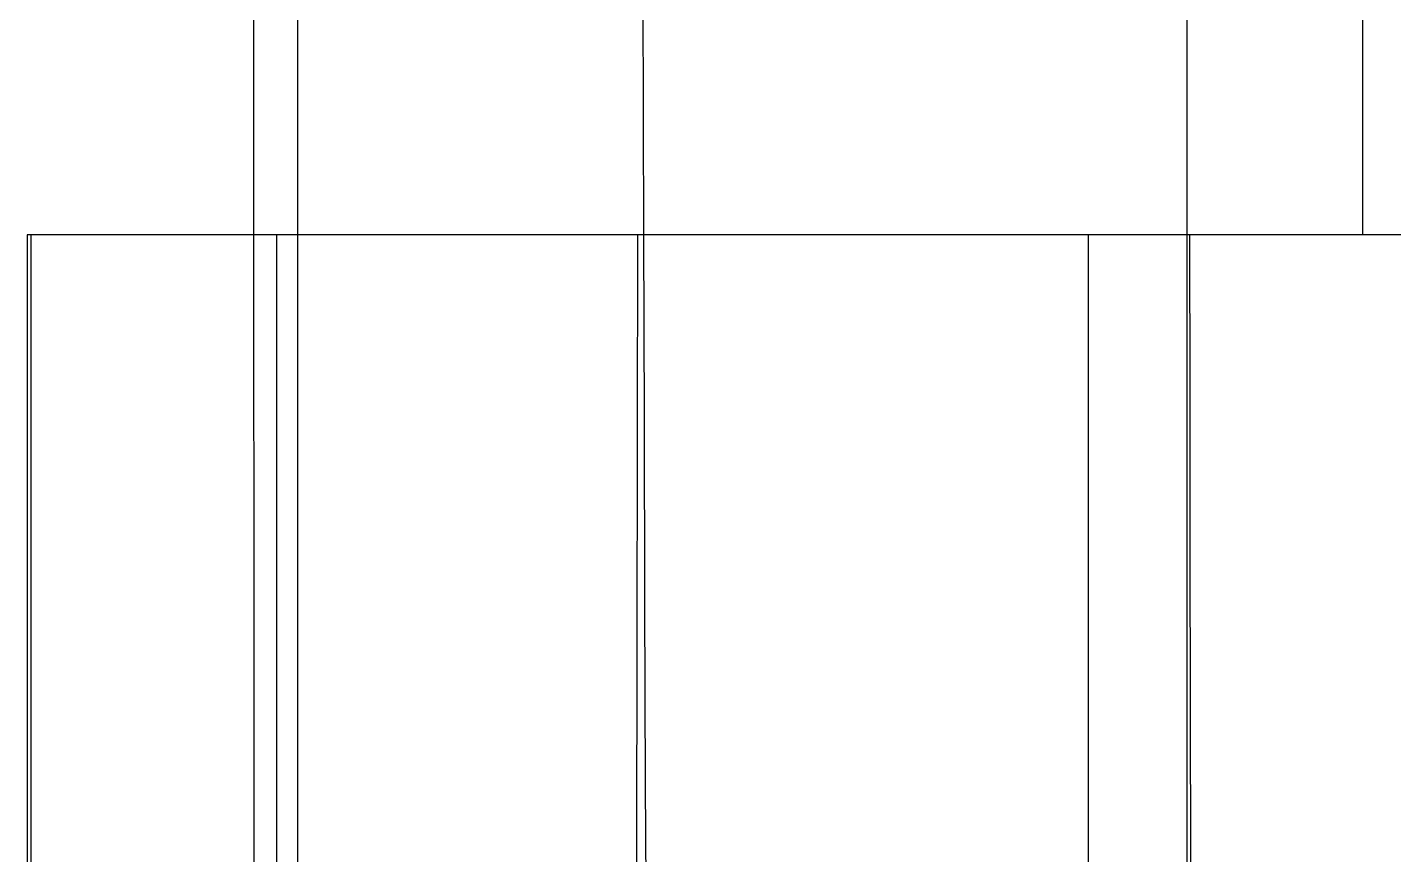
# Model space of a CAD drawing. Extents: x 0 to 320, y 0 to 390.
# Drawn here: x 0 to 62.2, y 36.8 to 74.5 of the extents above; entities that cross this region are included whole.
import ezdxf

# ---------------------------------------------------------------- set-up
doc = ezdxf.new("R2010")
doc.units = 0
doc.layers.add('-15N-THT. THIẾT BỊ ĐÓNG MỞ', color=40, linetype='CONTINUOUS')

# ---------------------------------------------------------------- blocks, each defined once
blk = doc.blocks.new('06 - N - SC VSD CHIẾU TRÊN ATV630C11~C16N4')
at = {"layer": '-15N-THT. THIẾT BỊ ĐÓNG MỞ'}
for p, q in [((-107.185, 14.966), (-107.185, 386)), ((-99.282, 386), (-99.198, 65)), ((-147.685, 19.471), (-147.685, 365.001)), ((-149.736, 213.922), (-149.684, 14.957)), ((-131.989, 84.3), (-131.941, 65)), ((160, 65), (-160, 65)), ((-160, 65), (-160, 0)), ((-159.827, 0), (-159.827, 65)), ((-148.64, 55.714), (-148.64, 65)), ((-132.225, 46.429), (-132.196, 65)), ((-131.941, 65), (-131.917, 56.66)), ((-111.683, 55.714), (-111.685, 65)), ((-109.685, 65), (-109.685, 65)), ((-107.685, 65), (-107.685, 65)), ((-107.052, 57.852), (-107.06, 65)), ((-107.043, 50.705), (-107.052, 57.852)), ((-131.917, 56.66), (-131.892, 48.32)), ((-148.639, 37.143), (-148.64, 55.714)), ((-111.681, 46.429), (-111.683, 55.714)), ((-107.034, 43.557), (-107.043, 50.705)), ((-131.892, 48.32), (-131.863, 39.98)), ((-132.239, 37.143), (-132.225, 46.429)), ((-111.68, 37.143), (-111.681, 46.429)), ((-107.025, 36.409), (-107.034, 43.557)), ((-131.863, 39.98), (-131.826, 31.64)), ((-148.639, 27.857), (-148.639, 37.143)), ((-132.253, 27.857), (-132.239, 37.143)), ((-111.678, 27.857), (-111.68, 37.143))]:
    blk.add_line(p, q, dxfattribs=at)

msp = doc.modelspace()

# ---------------------------------------------------------------- block references
msp.add_blockref('06 - N - SC VSD CHIẾU TRÊN ATV630C11~C16N4', (160, 0))

doc.saveas('drawing.dxf')
